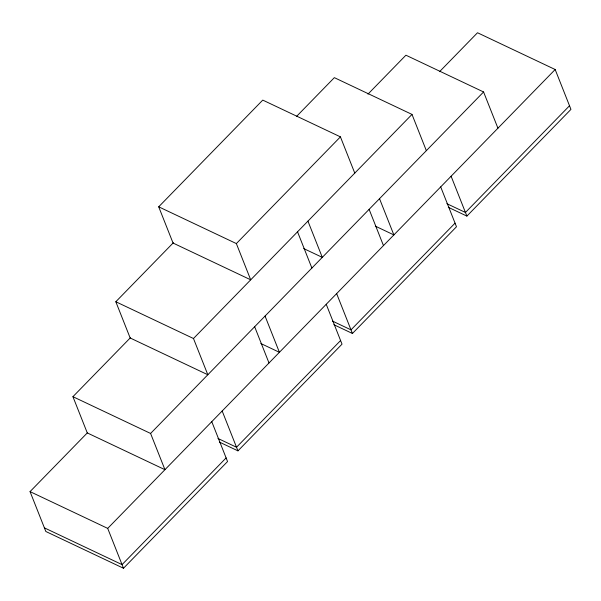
<?xml version="1.0" encoding="UTF-8"?>
<svg xmlns="http://www.w3.org/2000/svg" width="601" height="601" viewBox="0 0 601 601"><rect width="100%" height="100%" fill="white"/><g stroke="black" fill="none" stroke-linecap="round" stroke-linejoin="round"><path stroke-width="0.9" d="M158.702 206.812L236.358 243.578L250.707 279.818L173.05 243.052L158.702 206.812L262.757 100.097L340.421 136.863L354.77 173.103M115.82 301.747L193.477 338.513L207.826 374.754L130.169 337.987L115.82 301.747L173.411 242.684M296.383 116.579L334.344 77.649L412.001 114.415L426.349 150.656M72.931 396.683L150.588 433.449L164.944 469.689L87.28 432.923L72.931 396.683L130.53 337.619M367.97 94.124L405.923 55.202L483.58 91.968L497.936 128.208M236.358 243.578L340.421 136.863M211.77 421.669L227.554 461.538L123.49 568.253L45.834 531.487L30.05 491.618L87.641 432.555M439.549 71.677L477.51 32.747L555.166 69.513L570.95 109.382L466.887 216.097L448.323 207.307M193.477 338.513L412.001 114.415M150.588 433.449L483.58 91.968M123.49 568.253L107.707 528.384L555.166 69.513M226.119 457.909L122.056 564.624L44.399 527.858M340.587 340.527L236.524 447.242L217.953 438.452M455.047 223.144L350.992 329.859L332.421 321.062M569.515 105.761L465.452 212.469L446.881 203.679M219.388 442.073L237.958 450.863L342.022 344.155L326.23 304.286M333.855 324.69L352.426 333.48L456.482 226.765L440.698 186.903M375.302 226.126L393.873 234.923L379.524 198.676M303.723 248.581L322.294 257.371L307.937 221.13M260.834 343.517L279.405 352.306L265.056 316.066M30.05 491.618L107.707 528.384M451.103 176.228L466.887 216.097M369.119 209.351L383.468 245.591M336.643 293.611L352.426 333.48M297.533 231.798L311.881 268.038M254.651 326.734L269 362.974M222.175 411.001L237.958 450.863"/></g></svg>
